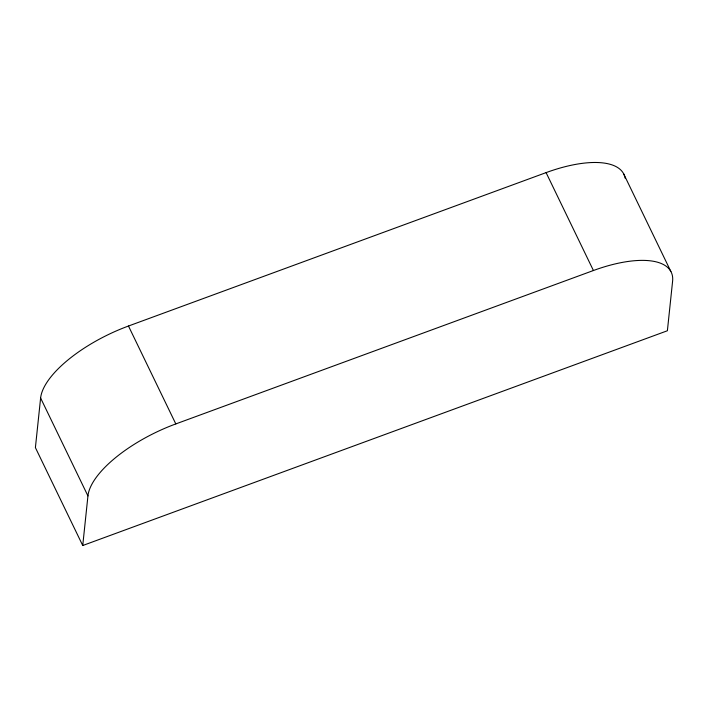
<?xml version="1.0" encoding="UTF-8"?>
<svg xmlns="http://www.w3.org/2000/svg" width="708" height="708" viewBox="0 0 708 708"><rect width="100%" height="100%" fill="white"/><g stroke="black" fill="none" stroke-linecap="round" stroke-linejoin="round"><path stroke-width="1.06" d="M625.12 178.133A91.217 36.382 -25.8 0 0 546.089 172.619L128.475 326.025A91.217 36.382 -25.8 0 0 40.613 398.029L35.4 447.624L82.739 545.523L667.387 330.751L672.6 281.164A91.217 36.382 -25.8 0 0 593.419 270.518L175.814 423.924A91.217 36.382 -25.8 0 0 87.942 495.927L82.739 545.523M623.544 173.61L670.874 271.509M546.089 172.619L593.419 270.518M128.475 326.025L175.814 423.924M40.613 398.029L87.942 495.927"/></g></svg>
